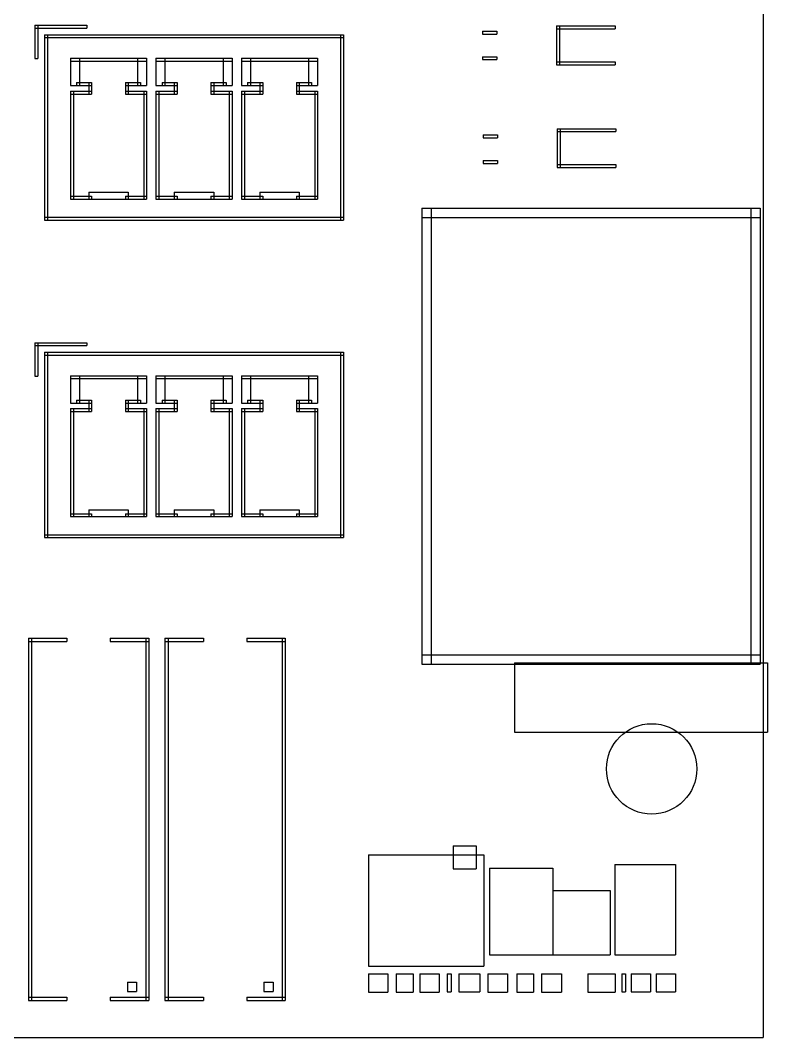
# Model space of a CAD drawing. Header units: metres. Extents: x 0 to 2345, y -2813 to 185.
# Drawn here: x 1141 to 2345, y -2813 to -1173 of the extents above; entities that cross this region are included whole.
import ezdxf

# ---------------------------------------------------------------- set-up
doc = ezdxf.new("R2010")
doc.units = ezdxf.units.M

msp = doc.modelspace()

# ---------------------------------------------------------------- linework, layer by layer
for p in [(2337.834646, 0), (0, -2812.992126)]:
    msp.add_line(p, (2337.834646, -2812.992126))
msp.add_circle((2157.913386, -2379.80315), 72.834646)
at = {"layer": '1'}
for p, q in [((1164.173228, -1180.992126), (1247.637795, -1180.992126)), ((1164.173228, -1180.992126), (1164.173228, -1185.716535)), ((1164.173228, -1180.992126), (1168.897638, -1180.992126)), ((1164.173228, -1180.992126), (1164.173228, -1234.929134)), ((1164.173228, -1185.716535), (1247.637795, -1185.716535)), ((1168.897638, -1180.992126), (1168.897638, -1234.929134)), ((1179.527559, -1196.346457), (1184.251969, -1196.346457)), ((1179.527559, -1196.346457), (1179.527559, -1495.165354)), ((1179.527559, -1196.346457), (1661.417323, -1196.346457)), ((1179.527559, -1196.346457), (1179.527559, -1201.070866)), ((1184.251969, -1196.346457), (1184.251969, -1495.165354)), ((1247.637795, -1180.992126), (1247.637795, -1185.716535)), ((1656.692913, -1196.346457), (1661.417323, -1196.346457)), ((1656.692913, -1196.346457), (1656.692913, -1495.165354)), ((1661.417323, -1196.346457), (1661.417323, -1201.070866)), ((1661.417323, -1196.346457), (1661.417323, -1495.165354)), ((1885.186693, -1190.649606), (1908.592835, -1190.649606)), ((1885.186693, -1190.649606), (1885.186693, -1195.374016)), ((1885.186693, -1195.374016), (1908.592835, -1195.374016)), ((1908.592835, -1190.649606), (1908.592835, -1195.374016)), ((2004.685039, -1182.283465), (2009.409449, -1182.283465)), ((2004.685039, -1182.283465), (2004.685039, -1244.88189)), ((2004.685039, -1182.283465), (2099.370079, -1182.283465)), ((2004.685039, -1182.283465), (2004.685039, -1187.007874)), ((2004.685039, -1187.007874), (2099.370079, -1187.007874)), ((2009.409449, -1182.283465), (2009.409449, -1244.88189)), ((2099.370079, -1182.283465), (2099.370079, -1187.007874)), ((1179.527559, -1201.070866), (1661.417323, -1201.070866)), ((1164.173228, -1234.929134), (1168.897638, -1234.929134)), ((1221.259843, -1234.141732), (1344.094488, -1234.141732)), ((1221.259843, -1234.141732), (1221.259843, -1238.866142)), ((1221.259843, -1234.141732), (1235.826772, -1234.141732)), ((1221.259843, -1234.141732), (1221.259843, -1278.23622)), ((1221.259843, -1238.866142), (1344.094488, -1238.866142)), ((1235.826772, -1234.141732), (1235.826772, -1278.23622)), ((1329.527559, -1234.141732), (1344.094488, -1234.141732)), ((1329.527559, -1234.141732), (1329.527559, -1278.23622)), ((1344.094488, -1234.141732), (1344.094488, -1238.866142)), ((1344.094488, -1234.141732), (1344.094488, -1278.23622)), ((1359.055118, -1234.141732), (1481.889764, -1234.141732)), ((1359.055118, -1234.141732), (1359.055118, -1238.866142)), ((1359.055118, -1234.141732), (1373.622047, -1234.141732)), ((1359.055118, -1234.141732), (1359.055118, -1278.23622)), ((1359.055118, -1238.866142), (1481.889764, -1238.866142)), ((1373.622047, -1234.141732), (1373.622047, -1278.23622)), ((1467.322835, -1234.141732), (1481.889764, -1234.141732)), ((1467.322835, -1234.141732), (1467.322835, -1278.23622)), ((1481.889764, -1234.141732), (1481.889764, -1238.866142)), ((1481.889764, -1234.141732), (1481.889764, -1278.23622)), ((1496.850394, -1234.141732), (1619.685039, -1234.141732)), ((1496.850394, -1234.141732), (1496.850394, -1238.866142)), ((1496.850394, -1234.141732), (1511.417323, -1234.141732)), ((1496.850394, -1234.141732), (1496.850394, -1278.23622)), ((1496.850394, -1238.866142), (1619.685039, -1238.866142)), ((1511.417323, -1234.141732), (1511.417323, -1278.23622)), ((1605.11811, -1234.141732), (1619.685039, -1234.141732)), ((1605.11811, -1234.141732), (1605.11811, -1278.23622)), ((1619.685039, -1234.141732), (1619.685039, -1238.866142)), ((1619.685039, -1234.141732), (1619.685039, -1278.23622)), ((1885.186693, -1231.791339), (1908.592835, -1231.791339)), ((1885.186693, -1231.791339), (1885.186693, -1236.515748)), ((1885.186693, -1236.515748), (1908.592835, -1236.515748)), ((1908.592835, -1231.791339), (1908.592835, -1236.515748)), ((2004.685039, -1240.15748), (2099.370079, -1240.15748)), ((2004.685039, -1240.15748), (2004.685039, -1244.88189)), ((2004.685039, -1244.88189), (2009.409449, -1244.88189)), ((2004.685039, -1244.88189), (2099.370079, -1244.88189)), ((2099.370079, -1240.15748), (2099.370079, -1244.88189)), ((1221.259843, -1278.23622), (1235.826772, -1278.23622)), ((1231.102362, -1273.511811), (1255.511811, -1273.511811)), ((1231.102362, -1273.511811), (1231.102362, -1278.23622)), ((1231.102362, -1278.23622), (1255.511811, -1278.23622)), ((1250.787402, -1273.511811), (1255.511811, -1273.511811)), ((1250.787402, -1273.511811), (1250.787402, -1292.015748)), ((1255.511811, -1273.511811), (1255.511811, -1278.23622)), ((1255.511811, -1273.511811), (1255.511811, -1292.015748)), ((1309.84252, -1273.511811), (1314.566929, -1273.511811)), ((1309.84252, -1273.511811), (1309.84252, -1292.015748)), ((1309.84252, -1273.511811), (1334.251969, -1273.511811)), ((1309.84252, -1273.511811), (1309.84252, -1278.23622)), ((1309.84252, -1278.23622), (1334.251969, -1278.23622)), ((1314.566929, -1273.511811), (1314.566929, -1292.015748)), ((1329.527559, -1278.23622), (1344.094488, -1278.23622)), ((1334.251969, -1273.511811), (1334.251969, -1278.23622)), ((1359.055118, -1278.23622), (1373.622047, -1278.23622)), ((1368.897638, -1273.511811), (1393.307087, -1273.511811)), ((1368.897638, -1273.511811), (1368.897638, -1278.23622)), ((1368.897638, -1278.23622), (1393.307087, -1278.23622)), ((1388.582677, -1273.511811), (1393.307087, -1273.511811)), ((1388.582677, -1273.511811), (1388.582677, -1292.015748)), ((1393.307087, -1273.511811), (1393.307087, -1278.23622)), ((1393.307087, -1273.511811), (1393.307087, -1292.015748)), ((1447.637795, -1273.511811), (1452.362205, -1273.511811)), ((1447.637795, -1273.511811), (1447.637795, -1292.015748)), ((1447.637795, -1273.511811), (1472.047244, -1273.511811)), ((1447.637795, -1273.511811), (1447.637795, -1278.23622)), ((1447.637795, -1278.23622), (1472.047244, -1278.23622)), ((1452.362205, -1273.511811), (1452.362205, -1292.015748)), ((1467.322835, -1278.23622), (1481.889764, -1278.23622)), ((1472.047244, -1273.511811), (1472.047244, -1278.23622)), ((1496.850394, -1278.23622), (1511.417323, -1278.23622)), ((1506.692913, -1273.511811), (1531.102362, -1273.511811)), ((1506.692913, -1273.511811), (1506.692913, -1278.23622)), ((1506.692913, -1278.23622), (1531.102362, -1278.23622)), ((1526.377953, -1273.511811), (1531.102362, -1273.511811)), ((1526.377953, -1273.511811), (1526.377953, -1292.015748)), ((1531.102362, -1273.511811), (1531.102362, -1278.23622)), ((1531.102362, -1273.511811), (1531.102362, -1292.015748)), ((1585.433071, -1273.511811), (1590.15748, -1273.511811)), ((1585.433071, -1273.511811), (1585.433071, -1292.015748)), ((1585.433071, -1273.511811), (1609.84252, -1273.511811)), ((1585.433071, -1273.511811), (1585.433071, -1278.23622)), ((1585.433071, -1278.23622), (1609.84252, -1278.23622)), ((1590.15748, -1273.511811), (1590.15748, -1292.015748)), ((1605.11811, -1278.23622), (1619.685039, -1278.23622)), ((1609.84252, -1273.511811), (1609.84252, -1278.23622)), ((1221.259843, -1287.291339), (1255.511811, -1287.291339)), ((1221.259843, -1287.291339), (1221.259843, -1292.015748)), ((1221.259843, -1287.291339), (1225.984252, -1287.291339)), ((1221.259843, -1287.291339), (1221.259843, -1461.307087)), ((1221.259843, -1292.015748), (1255.511811, -1292.015748)), ((1225.984252, -1287.291339), (1225.984252, -1461.307087)), ((1250.787402, -1292.015748), (1255.511811, -1292.015748)), ((1255.511811, -1287.291339), (1255.511811, -1292.015748)), ((1309.84252, -1287.291339), (1344.094488, -1287.291339)), ((1309.84252, -1287.291339), (1309.84252, -1292.015748)), ((1309.84252, -1292.015748), (1314.566929, -1292.015748)), ((1309.84252, -1292.015748), (1344.094488, -1292.015748)), ((1339.370079, -1287.291339), (1344.094488, -1287.291339)), ((1339.370079, -1287.291339), (1339.370079, -1461.307087)), ((1344.094488, -1287.291339), (1344.094488, -1292.015748)), ((1344.094488, -1287.291339), (1344.094488, -1461.307087)), ((1359.055118, -1287.291339), (1393.307087, -1287.291339)), ((1359.055118, -1287.291339), (1359.055118, -1292.015748)), ((1359.055118, -1287.291339), (1363.779528, -1287.291339)), ((1359.055118, -1287.291339), (1359.055118, -1461.307087)), ((1359.055118, -1292.015748), (1393.307087, -1292.015748)), ((1363.779528, -1287.291339), (1363.779528, -1461.307087)), ((1388.582677, -1292.015748), (1393.307087, -1292.015748)), ((1393.307087, -1287.291339), (1393.307087, -1292.015748)), ((1447.637795, -1287.291339), (1481.889764, -1287.291339)), ((1447.637795, -1287.291339), (1447.637795, -1292.015748)), ((1447.637795, -1292.015748), (1452.362205, -1292.015748)), ((1447.637795, -1292.015748), (1481.889764, -1292.015748)), ((1477.165354, -1287.291339), (1481.889764, -1287.291339)), ((1477.165354, -1287.291339), (1477.165354, -1461.307087)), ((1481.889764, -1287.291339), (1481.889764, -1292.015748)), ((1481.889764, -1287.291339), (1481.889764, -1461.307087)), ((1496.850394, -1287.291339), (1531.102362, -1287.291339)), ((1496.850394, -1287.291339), (1496.850394, -1292.015748)), ((1496.850394, -1287.291339), (1501.574803, -1287.291339)), ((1496.850394, -1287.291339), (1496.850394, -1461.307087)), ((1496.850394, -1292.015748), (1531.102362, -1292.015748)), ((1501.574803, -1287.291339), (1501.574803, -1461.307087)), ((1526.377953, -1292.015748), (1531.102362, -1292.015748)), ((1531.102362, -1287.291339), (1531.102362, -1292.015748)), ((1585.433071, -1287.291339), (1619.685039, -1287.291339)), ((1585.433071, -1287.291339), (1585.433071, -1292.015748)), ((1585.433071, -1292.015748), (1590.15748, -1292.015748)), ((1585.433071, -1292.015748), (1619.685039, -1292.015748)), ((1614.96063, -1287.291339), (1619.685039, -1287.291339)), ((1614.96063, -1287.291339), (1614.96063, -1461.307087)), ((1619.685039, -1287.291339), (1619.685039, -1292.015748)), ((1619.685039, -1287.291339), (1619.685039, -1461.307087)), ((1886.170945, -1357.972441), (1909.577087, -1357.972441)), ((1886.170945, -1357.972441), (1886.170945, -1362.69685)), ((1909.577087, -1357.972441), (1909.577087, -1362.69685)), ((2005.669291, -1347.834646), (2010.393701, -1347.834646)), ((2005.669291, -1347.834646), (2005.669291, -1410.433071)), ((2005.669291, -1347.834646), (2100.354331, -1347.834646)), ((2005.669291, -1347.834646), (2005.669291, -1352.559055)), ((2005.669291, -1352.559055), (2100.354331, -1352.559055)), ((2010.393701, -1347.834646), (2010.393701, -1410.433071)), ((2100.354331, -1347.834646), (2100.354331, -1352.559055)), ((1886.170945, -1362.69685), (1909.577087, -1362.69685)), ((1886.170945, -1399.114173), (1909.577087, -1399.114173)), ((1886.170945, -1399.114173), (1886.170945, -1403.838583)), ((1886.170945, -1403.838583), (1909.577087, -1403.838583)), ((1909.577087, -1399.114173), (1909.577087, -1403.838583)), ((2005.669291, -1405.708661), (2100.354331, -1405.708661)), ((2005.669291, -1405.708661), (2005.669291, -1410.433071)), ((2100.354331, -1405.708661), (2100.354331, -1410.433071)), ((2005.669291, -1410.433071), (2010.393701, -1410.433071)), ((2005.669291, -1410.433071), (2100.354331, -1410.433071)), ((1221.259843, -1456.582677), (1255.511811, -1456.582677)), ((1221.259843, -1456.582677), (1221.259843, -1461.307087)), ((1250.787402, -1450.358661), (1314.553031, -1450.358661)), ((1250.787402, -1450.358661), (1250.787402, -1461.307087)), ((1255.511811, -1456.582677), (1255.511811, -1461.307087)), ((1309.84252, -1456.582677), (1344.094488, -1456.582677)), ((1309.84252, -1456.582677), (1309.84252, -1461.307087)), ((1314.553031, -1450.358661), (1314.553031, -1461.307087)), ((1344.094488, -1456.582677), (1344.094488, -1461.307087)), ((1359.055118, -1456.582677), (1393.307087, -1456.582677)), ((1359.055118, -1456.582677), (1359.055118, -1461.307087)), ((1388.582677, -1450.358661), (1452.348307, -1450.358661)), ((1388.582677, -1450.358661), (1388.582677, -1461.307087)), ((1393.307087, -1456.582677), (1393.307087, -1461.307087)), ((1447.637795, -1456.582677), (1481.889764, -1456.582677)), ((1447.637795, -1456.582677), (1447.637795, -1461.307087)), ((1452.348307, -1450.358661), (1452.348307, -1461.307087)), ((1481.889764, -1456.582677), (1481.889764, -1461.307087)), ((1496.850394, -1456.582677), (1531.102362, -1456.582677)), ((1496.850394, -1456.582677), (1496.850394, -1461.307087)), ((1526.377953, -1450.358661), (1590.143583, -1450.358661)), ((1526.377953, -1450.358661), (1526.377953, -1461.307087)), ((1531.102362, -1456.582677), (1531.102362, -1461.307087)), ((1585.433071, -1456.582677), (1619.685039, -1456.582677)), ((1585.433071, -1456.582677), (1585.433071, -1461.307087)), ((1590.143583, -1450.358661), (1590.143583, -1461.307087)), ((1619.685039, -1456.582677), (1619.685039, -1461.307087)), ((1221.259843, -1461.307087), (1225.984252, -1461.307087)), ((1221.259843, -1461.307087), (1255.511811, -1461.307087)), ((1250.787402, -1461.307087), (1314.553031, -1461.307087)), ((1309.84252, -1461.307087), (1344.094488, -1461.307087)), ((1339.370079, -1461.307087), (1344.094488, -1461.307087)), ((1359.055118, -1461.307087), (1363.779528, -1461.307087)), ((1359.055118, -1461.307087), (1393.307087, -1461.307087)), ((1388.582677, -1461.307087), (1452.348307, -1461.307087)), ((1447.637795, -1461.307087), (1481.889764, -1461.307087)), ((1477.165354, -1461.307087), (1481.889764, -1461.307087)), ((1496.850394, -1461.307087), (1501.574803, -1461.307087)), ((1496.850394, -1461.307087), (1531.102362, -1461.307087)), ((1526.377953, -1461.307087), (1590.143583, -1461.307087)), ((1585.433071, -1461.307087), (1619.685039, -1461.307087)), ((1614.96063, -1461.307087), (1619.685039, -1461.307087)), ((1179.527559, -1490.440945), (1661.417323, -1490.440945)), ((1179.527559, -1490.440945), (1179.527559, -1495.165354)), ((1661.417323, -1490.440945), (1661.417323, -1495.165354)), ((1787.775591, -1476.003937), (2332.775591, -1476.003937)), ((1787.775591, -1476.003937), (1787.775591, -1491.003937)), ((1787.775591, -1476.003937), (1802.775591, -1476.003937)), ((1787.775591, -1476.003937), (1787.775591, -2211.003937)), ((1787.775591, -1491.003937), (2332.775591, -1491.003937)), ((1802.775591, -1476.003937), (1802.775591, -2211.003937)), ((2317.775591, -1476.003937), (2332.775591, -1476.003937)), ((2317.775591, -1476.003937), (2317.775591, -2211.003937)), ((2332.775591, -1476.003937), (2332.775591, -1491.003937)), ((2332.775591, -1476.003937), (2332.775591, -2211.003937)), ((1179.527559, -1495.165354), (1184.251969, -1495.165354)), ((1179.527559, -1495.165354), (1661.417323, -1495.165354)), ((1656.692913, -1495.165354), (1661.417323, -1495.165354)), ((1164.173228, -1692.80315), (1247.637795, -1692.80315)), ((1164.173228, -1692.80315), (1164.173228, -1697.527559)), ((1164.173228, -1692.80315), (1168.897638, -1692.80315)), ((1164.173228, -1692.80315), (1164.173228, -1746.740157)), ((1164.173228, -1697.527559), (1247.637795, -1697.527559)), ((1168.897638, -1692.80315), (1168.897638, -1746.740157)), ((1247.637795, -1692.80315), (1247.637795, -1697.527559)), ((1179.527559, -1708.15748), (1184.251969, -1708.15748)), ((1179.527559, -1708.15748), (1179.527559, -2006.976378)), ((1179.527559, -1708.15748), (1661.417323, -1708.15748)), ((1179.527559, -1708.15748), (1179.527559, -1712.88189)), ((1179.527559, -1712.88189), (1661.417323, -1712.88189)), ((1184.251969, -1708.15748), (1184.251969, -2006.976378)), ((1656.692913, -1708.15748), (1661.417323, -1708.15748)), ((1656.692913, -1708.15748), (1656.692913, -2006.976378)), ((1661.417323, -1708.15748), (1661.417323, -1712.88189)), ((1661.417323, -1708.15748), (1661.417323, -2006.976378)), ((1164.173228, -1746.740157), (1168.897638, -1746.740157)), ((1221.259843, -1745.952756), (1344.094488, -1745.952756)), ((1221.259843, -1745.952756), (1221.259843, -1750.677165)), ((1221.259843, -1745.952756), (1235.826772, -1745.952756)), ((1221.259843, -1745.952756), (1221.259843, -1790.047244)), ((1221.259843, -1750.677165), (1344.094488, -1750.677165)), ((1235.826772, -1745.952756), (1235.826772, -1790.047244)), ((1329.527559, -1745.952756), (1344.094488, -1745.952756)), ((1329.527559, -1745.952756), (1329.527559, -1790.047244)), ((1344.094488, -1745.952756), (1344.094488, -1750.677165)), ((1344.094488, -1745.952756), (1344.094488, -1790.047244)), ((1359.055118, -1745.952756), (1481.889764, -1745.952756)), ((1359.055118, -1745.952756), (1359.055118, -1750.677165)), ((1359.055118, -1745.952756), (1373.622047, -1745.952756)), ((1359.055118, -1745.952756), (1359.055118, -1790.047244)), ((1359.055118, -1750.677165), (1481.889764, -1750.677165)), ((1373.622047, -1745.952756), (1373.622047, -1790.047244)), ((1467.322835, -1745.952756), (1481.889764, -1745.952756)), ((1467.322835, -1745.952756), (1467.322835, -1790.047244)), ((1481.889764, -1745.952756), (1481.889764, -1750.677165)), ((1481.889764, -1745.952756), (1481.889764, -1790.047244)), ((1496.850394, -1745.952756), (1619.685039, -1745.952756)), ((1496.850394, -1745.952756), (1496.850394, -1750.677165)), ((1496.850394, -1745.952756), (1511.417323, -1745.952756)), ((1496.850394, -1745.952756), (1496.850394, -1790.047244)), ((1496.850394, -1750.677165), (1619.685039, -1750.677165)), ((1511.417323, -1745.952756), (1511.417323, -1790.047244)), ((1605.11811, -1745.952756), (1619.685039, -1745.952756)), ((1605.11811, -1745.952756), (1605.11811, -1790.047244)), ((1619.685039, -1745.952756), (1619.685039, -1750.677165)), ((1619.685039, -1745.952756), (1619.685039, -1790.047244)), ((1231.102362, -1785.322835), (1255.511811, -1785.322835)), ((1231.102362, -1785.322835), (1231.102362, -1790.047244)), ((1250.787402, -1785.322835), (1255.511811, -1785.322835)), ((1250.787402, -1785.322835), (1250.787402, -1803.826772)), ((1255.511811, -1785.322835), (1255.511811, -1790.047244)), ((1255.511811, -1785.322835), (1255.511811, -1803.826772)), ((1309.84252, -1785.322835), (1314.566929, -1785.322835)), ((1309.84252, -1785.322835), (1309.84252, -1803.826772)), ((1309.84252, -1785.322835), (1334.251969, -1785.322835)), ((1309.84252, -1785.322835), (1309.84252, -1790.047244)), ((1314.566929, -1785.322835), (1314.566929, -1803.826772)), ((1334.251969, -1785.322835), (1334.251969, -1790.047244)), ((1368.897638, -1785.322835), (1393.307087, -1785.322835)), ((1368.897638, -1785.322835), (1368.897638, -1790.047244)), ((1388.582677, -1785.322835), (1393.307087, -1785.322835)), ((1388.582677, -1785.322835), (1388.582677, -1803.826772)), ((1393.307087, -1785.322835), (1393.307087, -1790.047244)), ((1393.307087, -1785.322835), (1393.307087, -1803.826772)), ((1447.637795, -1785.322835), (1452.362205, -1785.322835)), ((1447.637795, -1785.322835), (1447.637795, -1803.826772)), ((1447.637795, -1785.322835), (1472.047244, -1785.322835)), ((1447.637795, -1785.322835), (1447.637795, -1790.047244)), ((1452.362205, -1785.322835), (1452.362205, -1803.826772)), ((1472.047244, -1785.322835), (1472.047244, -1790.047244)), ((1506.692913, -1785.322835), (1531.102362, -1785.322835)), ((1506.692913, -1785.322835), (1506.692913, -1790.047244)), ((1526.377953, -1785.322835), (1531.102362, -1785.322835)), ((1526.377953, -1785.322835), (1526.377953, -1803.826772)), ((1531.102362, -1785.322835), (1531.102362, -1790.047244)), ((1531.102362, -1785.322835), (1531.102362, -1803.826772)), ((1585.433071, -1785.322835), (1590.15748, -1785.322835)), ((1585.433071, -1785.322835), (1585.433071, -1803.826772)), ((1585.433071, -1785.322835), (1609.84252, -1785.322835)), ((1585.433071, -1785.322835), (1585.433071, -1790.047244)), ((1590.15748, -1785.322835), (1590.15748, -1803.826772)), ((1609.84252, -1785.322835), (1609.84252, -1790.047244)), ((1221.259843, -1790.047244), (1235.826772, -1790.047244)), ((1221.259843, -1799.102362), (1255.511811, -1799.102362)), ((1221.259843, -1799.102362), (1221.259843, -1803.826772)), ((1221.259843, -1799.102362), (1225.984252, -1799.102362)), ((1221.259843, -1799.102362), (1221.259843, -1973.11811)), ((1225.984252, -1799.102362), (1225.984252, -1973.11811)), ((1231.102362, -1790.047244), (1255.511811, -1790.047244)), ((1255.511811, -1799.102362), (1255.511811, -1803.826772)), ((1309.84252, -1790.047244), (1334.251969, -1790.047244)), ((1309.84252, -1799.102362), (1344.094488, -1799.102362)), ((1309.84252, -1799.102362), (1309.84252, -1803.826772)), ((1329.527559, -1790.047244), (1344.094488, -1790.047244)), ((1339.370079, -1799.102362), (1344.094488, -1799.102362)), ((1339.370079, -1799.102362), (1339.370079, -1973.11811)), ((1344.094488, -1799.102362), (1344.094488, -1803.826772)), ((1344.094488, -1799.102362), (1344.094488, -1973.11811)), ((1359.055118, -1790.047244), (1373.622047, -1790.047244)), ((1359.055118, -1799.102362), (1393.307087, -1799.102362)), ((1359.055118, -1799.102362), (1359.055118, -1803.826772)), ((1359.055118, -1799.102362), (1363.779528, -1799.102362)), ((1359.055118, -1799.102362), (1359.055118, -1973.11811)), ((1363.779528, -1799.102362), (1363.779528, -1973.11811)), ((1368.897638, -1790.047244), (1393.307087, -1790.047244)), ((1393.307087, -1799.102362), (1393.307087, -1803.826772)), ((1447.637795, -1790.047244), (1472.047244, -1790.047244)), ((1447.637795, -1799.102362), (1481.889764, -1799.102362)), ((1447.637795, -1799.102362), (1447.637795, -1803.826772)), ((1467.322835, -1790.047244), (1481.889764, -1790.047244)), ((1477.165354, -1799.102362), (1481.889764, -1799.102362)), ((1477.165354, -1799.102362), (1477.165354, -1973.11811)), ((1481.889764, -1799.102362), (1481.889764, -1803.826772)), ((1481.889764, -1799.102362), (1481.889764, -1973.11811)), ((1496.850394, -1790.047244), (1511.417323, -1790.047244)), ((1496.850394, -1799.102362), (1531.102362, -1799.102362)), ((1496.850394, -1799.102362), (1496.850394, -1803.826772)), ((1496.850394, -1799.102362), (1501.574803, -1799.102362)), ((1496.850394, -1799.102362), (1496.850394, -1973.11811)), ((1501.574803, -1799.102362), (1501.574803, -1973.11811)), ((1506.692913, -1790.047244), (1531.102362, -1790.047244)), ((1531.102362, -1799.102362), (1531.102362, -1803.826772)), ((1585.433071, -1790.047244), (1609.84252, -1790.047244)), ((1585.433071, -1799.102362), (1619.685039, -1799.102362)), ((1585.433071, -1799.102362), (1585.433071, -1803.826772)), ((1605.11811, -1790.047244), (1619.685039, -1790.047244)), ((1614.96063, -1799.102362), (1619.685039, -1799.102362)), ((1614.96063, -1799.102362), (1614.96063, -1973.11811)), ((1619.685039, -1799.102362), (1619.685039, -1803.826772)), ((1619.685039, -1799.102362), (1619.685039, -1973.11811)), ((1221.259843, -1803.826772), (1255.511811, -1803.826772)), ((1250.787402, -1803.826772), (1255.511811, -1803.826772)), ((1309.84252, -1803.826772), (1314.566929, -1803.826772)), ((1309.84252, -1803.826772), (1344.094488, -1803.826772)), ((1359.055118, -1803.826772), (1393.307087, -1803.826772)), ((1388.582677, -1803.826772), (1393.307087, -1803.826772)), ((1447.637795, -1803.826772), (1452.362205, -1803.826772)), ((1447.637795, -1803.826772), (1481.889764, -1803.826772)), ((1496.850394, -1803.826772), (1531.102362, -1803.826772)), ((1526.377953, -1803.826772), (1531.102362, -1803.826772)), ((1585.433071, -1803.826772), (1590.15748, -1803.826772)), ((1585.433071, -1803.826772), (1619.685039, -1803.826772)), ((1250.787402, -1962.169685), (1314.553031, -1962.169685)), ((1250.787402, -1962.169685), (1250.787402, -1973.11811)), ((1314.553031, -1962.169685), (1314.553031, -1973.11811)), ((1388.582677, -1962.169685), (1452.348307, -1962.169685)), ((1388.582677, -1962.169685), (1388.582677, -1973.11811)), ((1452.348307, -1962.169685), (1452.348307, -1973.11811)), ((1526.377953, -1962.169685), (1590.143583, -1962.169685)), ((1526.377953, -1962.169685), (1526.377953, -1973.11811)), ((1590.143583, -1962.169685), (1590.143583, -1973.11811)), ((1221.259843, -1968.393701), (1255.511811, -1968.393701)), ((1221.259843, -1968.393701), (1221.259843, -1973.11811)), ((1221.259843, -1973.11811), (1225.984252, -1973.11811)), ((1221.259843, -1973.11811), (1255.511811, -1973.11811)), ((1250.787402, -1973.11811), (1314.553031, -1973.11811)), ((1255.511811, -1968.393701), (1255.511811, -1973.11811)), ((1309.84252, -1968.393701), (1344.094488, -1968.393701)), ((1309.84252, -1968.393701), (1309.84252, -1973.11811)), ((1309.84252, -1973.11811), (1344.094488, -1973.11811)), ((1339.370079, -1973.11811), (1344.094488, -1973.11811)), ((1344.094488, -1968.393701), (1344.094488, -1973.11811)), ((1359.055118, -1968.393701), (1393.307087, -1968.393701)), ((1359.055118, -1968.393701), (1359.055118, -1973.11811)), ((1359.055118, -1973.11811), (1363.779528, -1973.11811)), ((1359.055118, -1973.11811), (1393.307087, -1973.11811)), ((1388.582677, -1973.11811), (1452.348307, -1973.11811)), ((1393.307087, -1968.393701), (1393.307087, -1973.11811)), ((1447.637795, -1968.393701), (1481.889764, -1968.393701)), ((1447.637795, -1968.393701), (1447.637795, -1973.11811)), ((1447.637795, -1973.11811), (1481.889764, -1973.11811)), ((1477.165354, -1973.11811), (1481.889764, -1973.11811)), ((1481.889764, -1968.393701), (1481.889764, -1973.11811)), ((1496.850394, -1968.393701), (1531.102362, -1968.393701)), ((1496.850394, -1968.393701), (1496.850394, -1973.11811)), ((1496.850394, -1973.11811), (1501.574803, -1973.11811)), ((1496.850394, -1973.11811), (1531.102362, -1973.11811)), ((1526.377953, -1973.11811), (1590.143583, -1973.11811)), ((1531.102362, -1968.393701), (1531.102362, -1973.11811)), ((1585.433071, -1968.393701), (1619.685039, -1968.393701)), ((1585.433071, -1968.393701), (1585.433071, -1973.11811)), ((1585.433071, -1973.11811), (1619.685039, -1973.11811)), ((1614.96063, -1973.11811), (1619.685039, -1973.11811)), ((1619.685039, -1968.393701), (1619.685039, -1973.11811)), ((1179.527559, -2002.251969), (1661.417323, -2002.251969)), ((1179.527559, -2002.251969), (1179.527559, -2006.976378)), ((1179.527559, -2006.976378), (1184.251969, -2006.976378)), ((1179.527559, -2006.976378), (1661.417323, -2006.976378)), ((1656.692913, -2006.976378), (1661.417323, -2006.976378)), ((1661.417323, -2002.251969), (1661.417323, -2006.976378)), ((1153.602362, -2169.185039), (1215.688976, -2169.185039)), ((1153.602362, -2169.185039), (1153.602362, -2174.185039)), ((1153.602362, -2169.185039), (1158.602362, -2169.185039)), ((1153.602362, -2169.185039), (1153.602362, -2752.925197)), ((1153.602362, -2174.185039), (1215.688976, -2174.185039)), ((1158.602362, -2169.185039), (1158.602362, -2752.925197)), ((1215.688976, -2169.185039), (1215.688976, -2174.185039)), ((1285.492126, -2169.185039), (1347.57874, -2169.185039)), ((1285.492126, -2169.185039), (1285.492126, -2174.185039)), ((1285.492126, -2174.185039), (1347.57874, -2174.185039)), ((1342.57874, -2169.185039), (1347.57874, -2169.185039)), ((1342.57874, -2169.185039), (1342.57874, -2752.925197)), ((1347.57874, -2169.185039), (1347.57874, -2174.185039)), ((1347.57874, -2169.185039), (1347.57874, -2752.925197)), ((1373.602362, -2169.185039), (1435.688976, -2169.185039)), ((1373.602362, -2169.185039), (1373.602362, -2174.185039)), ((1373.602362, -2169.185039), (1378.602362, -2169.185039)), ((1373.602362, -2169.185039), (1373.602362, -2752.925197)), ((1373.602362, -2174.185039), (1435.688976, -2174.185039)), ((1378.602362, -2169.185039), (1378.602362, -2752.925197)), ((1435.688976, -2169.185039), (1435.688976, -2174.185039)), ((1505.492126, -2169.185039), (1567.57874, -2169.185039)), ((1505.492126, -2169.185039), (1505.492126, -2174.185039)), ((1505.492126, -2174.185039), (1567.57874, -2174.185039)), ((1562.57874, -2169.185039), (1567.57874, -2169.185039)), ((1562.57874, -2169.185039), (1562.57874, -2752.925197)), ((1567.57874, -2169.185039), (1567.57874, -2174.185039)), ((1567.57874, -2169.185039), (1567.57874, -2752.925197)), ((1787.775591, -2196.003937), (2332.775591, -2196.003937)), ((1787.775591, -2196.003937), (1787.775591, -2211.003937)), ((2332.775591, -2196.003937), (2332.775591, -2211.003937)), ((1787.775591, -2211.003937), (1802.775591, -2211.003937)), ((1787.775591, -2211.003937), (2332.775591, -2211.003937)), ((1937.091417, -2208.896299), (2344.877126, -2208.896299)), ((1937.091417, -2208.896299), (1937.091417, -2320.631299)), ((2317.775591, -2211.003937), (2332.775591, -2211.003937)), ((2344.877126, -2208.896299), (2344.877126, -2320.631299)), ((1937.091417, -2320.631299), (2344.877126, -2320.631299)), ((1838.230394, -2503.644724), (1875.14622, -2503.644724)), ((1838.230394, -2503.644724), (1838.230394, -2540.744843)), ((1875.14622, -2503.644724), (1875.14622, -2540.744843)), ((1701.546929, -2518.199488), (1887.721772, -2518.199488)), ((1701.546929, -2518.199488), (1701.546929, -2697.69874)), ((1887.721772, -2518.199488), (1887.721772, -2697.69874)), ((1838.230394, -2540.744843), (1875.14622, -2540.744843)), ((1896.788031, -2540.018346), (1998.912402, -2540.018346)), ((1896.788031, -2540.018346), (1896.788031, -2679.427874)), ((1998.912402, -2540.018346), (1998.912402, -2679.427874)), ((2098.819134, -2533.755039), (2196.618268, -2533.755039)), ((2098.819134, -2533.755039), (2098.819134, -2679.314291)), ((2196.618268, -2533.755039), (2196.618268, -2679.314291)), ((1998.749803, -2575.979882), (2091.277323, -2575.979882)), ((1998.749803, -2575.979882), (1998.749803, -2679.316772)), ((2091.277323, -2575.979882), (2091.277323, -2679.316772)), ((1896.788031, -2679.427874), (1998.912402, -2679.427874)), ((1998.749803, -2679.316772), (2091.277323, -2679.316772)), ((2098.819134, -2679.314291), (2196.618268, -2679.314291)), ((1701.546929, -2697.69874), (1887.721772, -2697.69874)), ((1701.540551, -2710.183189), (1733.055118, -2710.183189)), ((1701.540551, -2710.183189), (1701.540551, -2739.482087)), ((1733.055118, -2710.183189), (1733.055118, -2739.482087)), ((1745.994724, -2710.199488), (1773.499567, -2710.199488)), ((1745.994724, -2710.199488), (1745.994724, -2739.482087)), ((1773.499567, -2710.199488), (1773.499567, -2739.482087)), ((1784.216969, -2710.171929), (1815.721772, -2710.171929)), ((1784.216969, -2710.171929), (1784.216969, -2739.418031)), ((1815.721772, -2710.171929), (1815.721772, -2739.418031)), ((1828.661417, -2710.339488), (1834.832874, -2710.339488)), ((1828.661417, -2710.339488), (1828.661417, -2739.367992)), ((1834.832874, -2710.339488), (1834.832874, -2739.367992)), ((1847.328425, -2710.24378), (1881.055118, -2710.24378)), ((1847.328425, -2710.24378), (1847.328425, -2739.396575)), ((1881.055118, -2710.24378), (1881.055118, -2739.396575)), ((1893.994724, -2710.131614), (1925.906772, -2710.131614)), ((1893.994724, -2710.131614), (1893.994724, -2739.473976)), ((1925.906772, -2710.131614), (1925.906772, -2739.473976)), ((1940.661417, -2710.199488), (1967.721772, -2710.199488)), ((1940.661417, -2710.199488), (1940.661417, -2739.482087)), ((1967.721772, -2710.199488), (1967.721772, -2739.482087)), ((1980.661417, -2710.20748), (2012.567047, -2710.20748)), ((1980.661417, -2710.20748), (1980.661417, -2739.482087)), ((2012.567047, -2710.20748), (2012.567047, -2739.482087)), ((2054.969724, -2710.256063), (2099.021181, -2710.256063)), ((2054.969724, -2710.256063), (2054.969724, -2739.452835)), ((2099.021181, -2710.256063), (2099.021181, -2739.452835)), ((2109.77252, -2710.199488), (2115.944016, -2710.199488)), ((2109.77252, -2710.199488), (2109.77252, -2739.353346)), ((2115.944016, -2710.199488), (2115.944016, -2739.353346)), ((2124.752953, -2710.199488), (2156.32122, -2710.199488)), ((2124.752953, -2710.199488), (2124.752953, -2739.374488)), ((2156.32122, -2710.199488), (2156.32122, -2739.374488)), ((2165.064606, -2710.308819), (2196.610669, -2710.308819)), ((2165.064606, -2710.308819), (2165.064606, -2739.39)), ((2196.610669, -2710.308819), (2196.610669, -2739.39)), ((1313.228346, -2723.692913), (1327.952756, -2723.692913)), ((1313.228346, -2723.692913), (1313.228346, -2738.417323)), ((1313.228346, -2738.417323), (1327.952756, -2738.417323)), ((1327.952756, -2723.692913), (1327.952756, -2738.417323)), ((1533.228346, -2723.692913), (1547.952756, -2723.692913)), ((1533.228346, -2723.692913), (1533.228346, -2738.417323)), ((1533.228346, -2738.417323), (1547.952756, -2738.417323)), ((1547.952756, -2723.692913), (1547.952756, -2738.417323)), ((1153.602362, -2747.925197), (1215.688976, -2747.925197)), ((1153.602362, -2747.925197), (1153.602362, -2752.925197)), ((1153.602362, -2752.925197), (1158.602362, -2752.925197)), ((1153.602362, -2752.925197), (1215.688976, -2752.925197)), ((1215.688976, -2747.925197), (1215.688976, -2752.925197)), ((1285.492126, -2747.925197), (1347.57874, -2747.925197)), ((1285.492126, -2747.925197), (1285.492126, -2752.925197)), ((1285.492126, -2752.925197), (1347.57874, -2752.925197)), ((1342.57874, -2752.925197), (1347.57874, -2752.925197)), ((1347.57874, -2747.925197), (1347.57874, -2752.925197)), ((1373.602362, -2747.925197), (1435.688976, -2747.925197)), ((1373.602362, -2747.925197), (1373.602362, -2752.925197)), ((1373.602362, -2752.925197), (1378.602362, -2752.925197)), ((1373.602362, -2752.925197), (1435.688976, -2752.925197)), ((1435.688976, -2747.925197), (1435.688976, -2752.925197)), ((1505.492126, -2747.925197), (1567.57874, -2747.925197)), ((1505.492126, -2747.925197), (1505.492126, -2752.925197)), ((1505.492126, -2752.925197), (1567.57874, -2752.925197)), ((1562.57874, -2752.925197), (1567.57874, -2752.925197)), ((1567.57874, -2747.925197), (1567.57874, -2752.925197)), ((1701.540551, -2739.482087), (1733.055118, -2739.482087)), ((1745.994724, -2739.482087), (1773.499567, -2739.482087)), ((1784.216969, -2739.418031), (1815.721772, -2739.418031)), ((1828.661417, -2739.367992), (1834.832874, -2739.367992)), ((1847.328425, -2739.396575), (1881.055118, -2739.396575)), ((1893.994724, -2739.473976), (1925.906772, -2739.473976)), ((1940.661417, -2739.482087), (1967.721772, -2739.482087)), ((1980.661417, -2739.482087), (2012.567047, -2739.482087)), ((2054.969724, -2739.452835), (2099.021181, -2739.452835)), ((2109.77252, -2739.353346), (2115.944016, -2739.353346)), ((2124.752953, -2739.374488), (2156.32122, -2739.374488)), ((2165.064606, -2739.39), (2196.610669, -2739.39))]:
    msp.add_line(p, q, dxfattribs=at)

doc.saveas('drawing.dxf')
